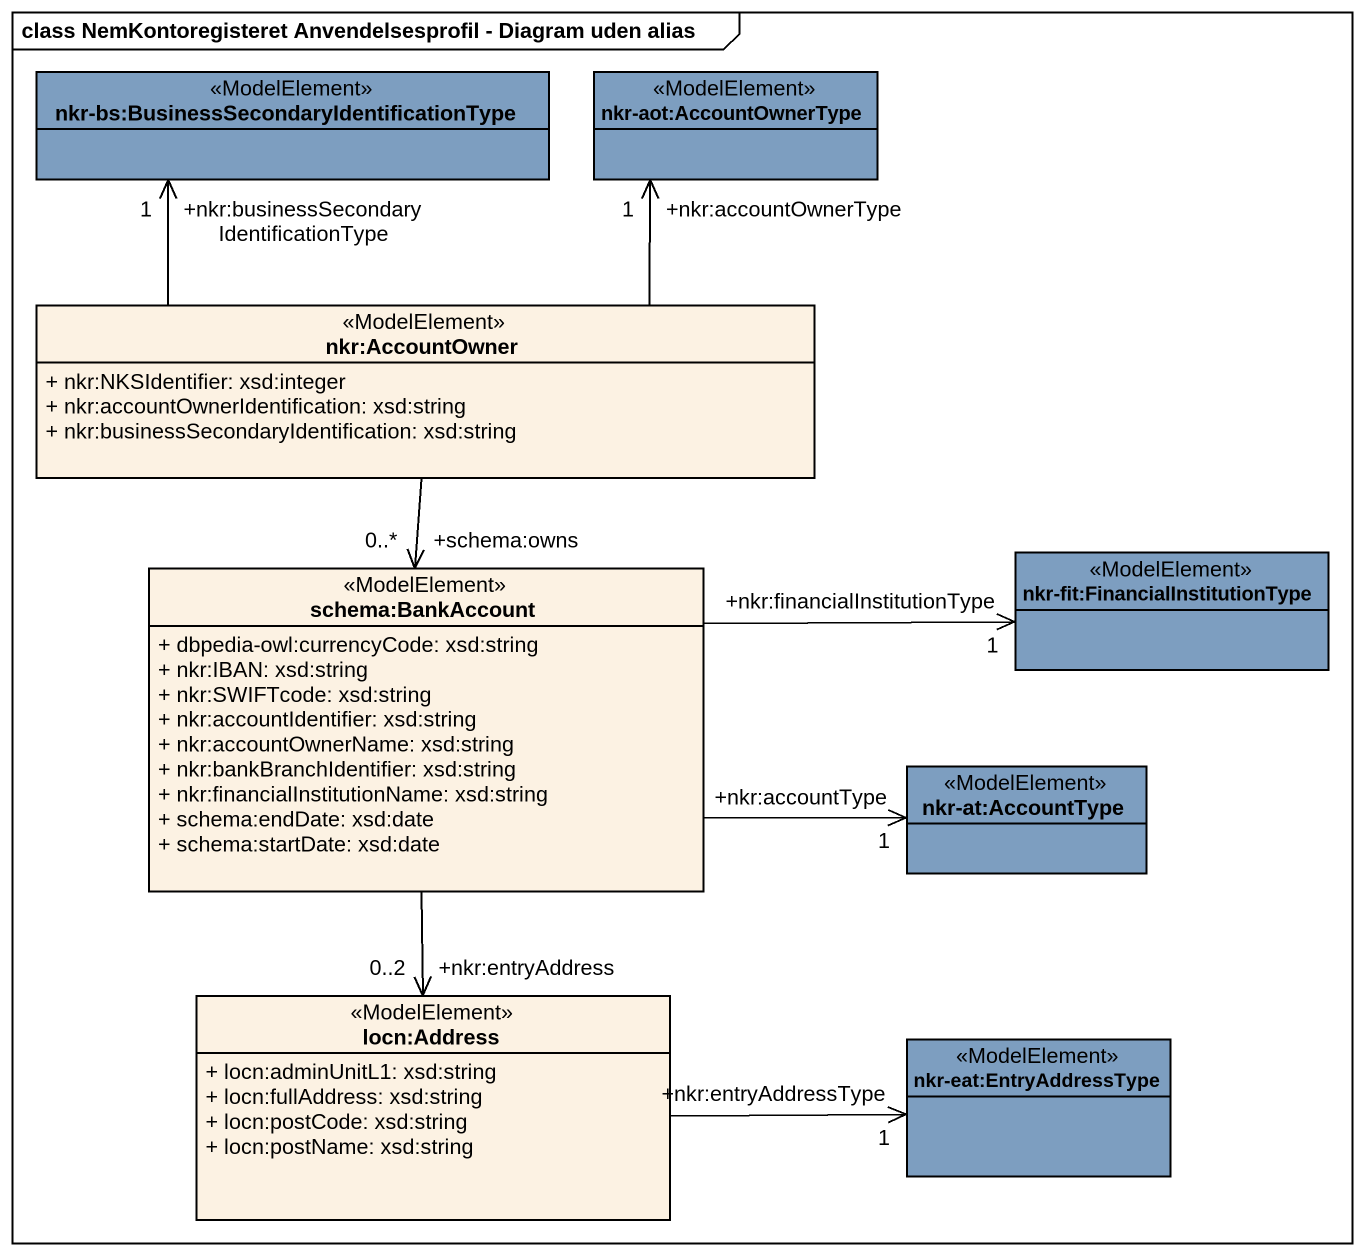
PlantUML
@startuml
mainframe class NemKontoregisteret Anvendelsesprofil - Diagram uden alias
hide circle
hide empty members
skinparam classAttributeIconSize 0
class "nkr-bs:BusinessSecondaryIdentificationType" as nkr_bs_BusinessSecondaryIden <<ModelElement>> #7D9EC0
class "nkr-aot:AccountOwnerType" as nkr_aot_AccountOwnerType <<ModelElement>> #7D9EC0
class "nkr:AccountOwner" as nkr_AccountOwner <<ModelElement>> {
  + nkr:NKSIdentifier: xsd:integer
  + nkr:accountOwnerIdentification: xsd:string
  + nkr:businessSecondaryIdentification: xsd:string
}
class "schema:BankAccount" as schema_BankAccount <<ModelElement>> {
  + dbpedia-owl:currencyCode: xsd:string
  + nkr:IBAN: xsd:string
  + nkr:SWIFTcode: xsd:string
  + nkr:accountIdentifier: xsd:string
  + nkr:accountOwnerName: xsd:string
  + nkr:bankBranchIdentifier: xsd:string
  + nkr:financialInstitutionName: xsd:string
  + schema:endDate: xsd:date
  + schema:startDate: xsd:date
}
class "nkr-fit:FinancialInstitutionType" as nkr_fit_FinancialInstitution <<ModelElement>> #7D9EC0
class "nkr-at:AccountType" as nkr_at_AccountType <<ModelElement>> #7D9EC0
class "locn:Address" as locn_Address <<ModelElement>> {
  + locn:adminUnitL1: xsd:string
  + locn:fullAddress: xsd:string
  + locn:postCode: xsd:string
  + locn:postName: xsd:string
}
class "nkr-eat:EntryAddressType" as nkr_eat_EntryAddressType <<ModelElement>> #7D9EC0
nkr_AccountOwner -up-> "+nkr:businessSecondaryIdentificationType\n1" nkr_bs_BusinessSecondaryIden
nkr_AccountOwner -up-> "+nkr:accountOwnerType\n1" nkr_aot_AccountOwnerType
nkr_AccountOwner --> "+schema:owns\n0..*" schema_BankAccount
schema_BankAccount -right-> "+nkr:financialInstitutionType\n1" nkr_fit_FinancialInstitution
schema_BankAccount -right-> "+nkr:accountType\n1" nkr_at_AccountType
schema_BankAccount --> "+nkr:entryAddress\n0..2" locn_Address
locn_Address -right-> "+nkr:entryAddressType\n1" nkr_eat_EntryAddressType
@enduml
